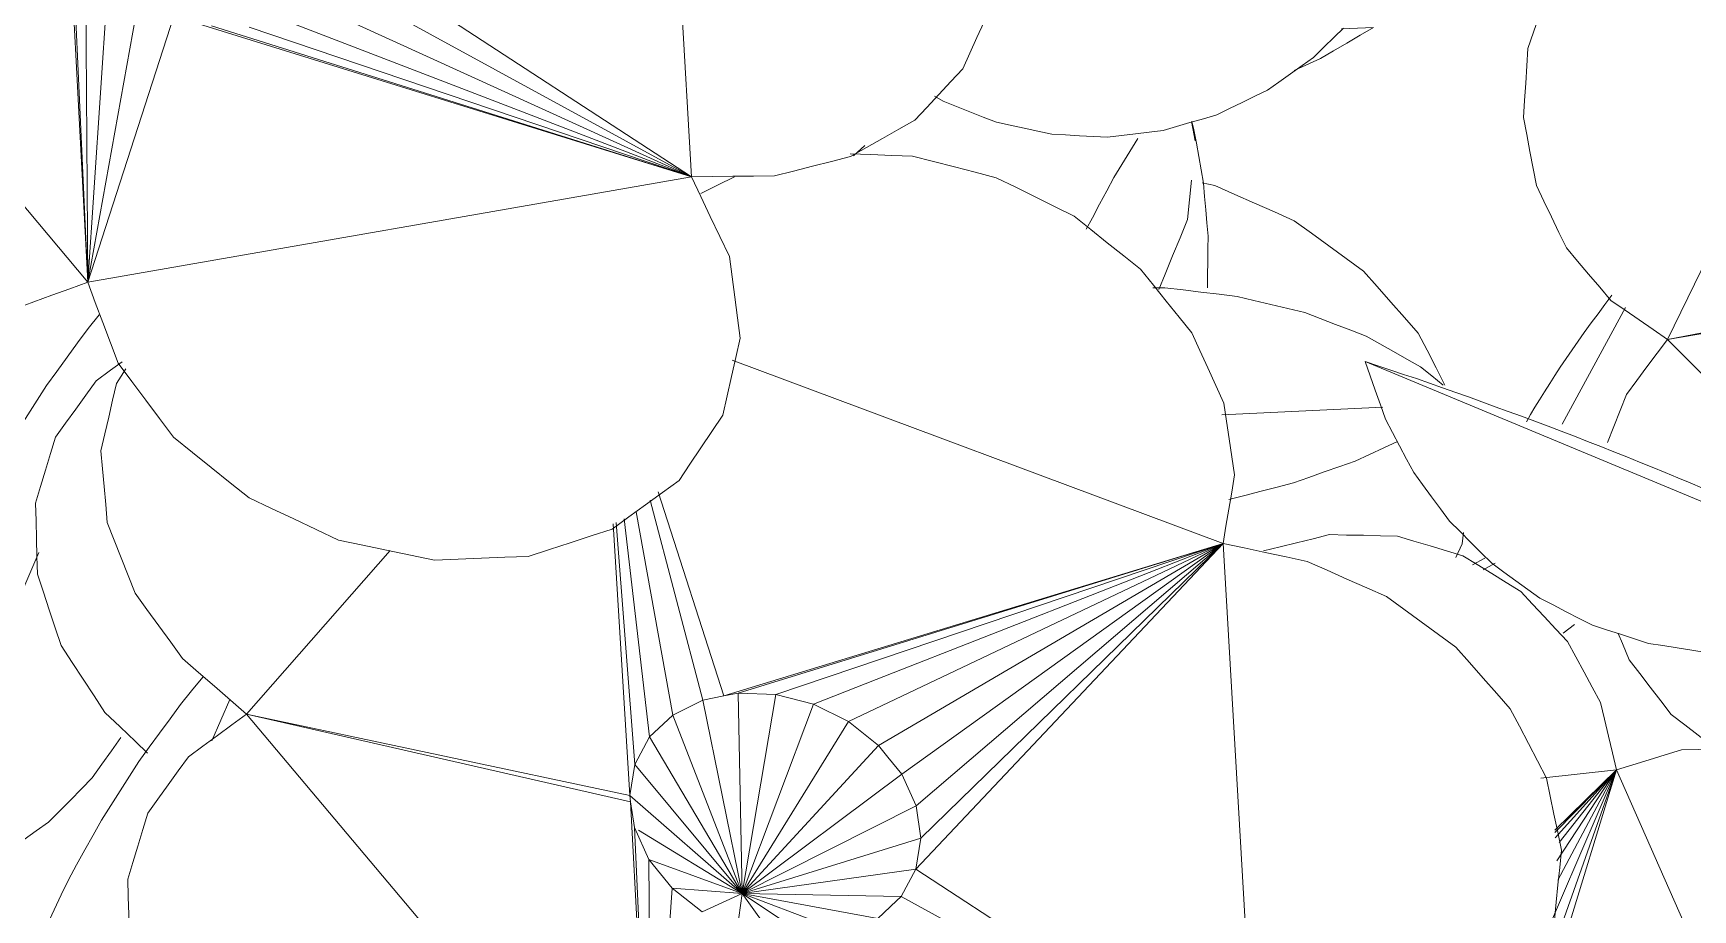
# Model space of a CAD drawing. Header units: metres. Extents: x -18.34 to -13.25, y -25.49 to -16.26.
# Drawn here: x -17.4809 to -17.3642, y -17.318 to -17.2564 of the extents above; entities that cross this region are included whole.
import ezdxf

# ---------------------------------------------------------------- set-up
doc = ezdxf.new("R2010")
doc.units = ezdxf.units.M
doc.layers.add('Importações nas famílias', color=7, linetype='Continuous', lineweight=5)
doc.layers.add('Vegetação', color=7, linetype='Continuous', lineweight=5)

# ---------------------------------------------------------------- blocks, each defined once
blk = doc.blocks.new('Planta_pergolado_12200 - plantas pergolado_skp_Component_12-V1072-Pavimento 02 - Executivo')
at = {"layer": 'Importações nas famílias', "color": 9}
blk.add_line((0.11258, -0.3861), (0.15227, -0.40262), dxfattribs=at)
at = {"layer": 'Importações nas famílias', "color": 9, "flags": 128}
for points in [[(0.114, -0.39014), (0.11365, -0.38913), (0.11329, -0.38812), (0.11294, -0.38711), (0.11258, -0.3861)], [(0.11258, -0.3861), (0.11348, -0.3864), (0.11438, -0.3867), (0.11528, -0.387), (0.11618, -0.3873)], [(0.11618, -0.3873), (0.1171, -0.38763), (0.11802, -0.38795), (0.11894, -0.38827), (0.11985, -0.38859)], [(0.11985, -0.38859), (0.12078, -0.38893), (0.12171, -0.38927), (0.12264, -0.38961), (0.12357, -0.38994)], [(0.11599, -0.3939), (0.11549, -0.39296), (0.11499, -0.39202), (0.1145, -0.39108), (0.114, -0.39014)], [(0.12357, -0.38994), (0.1245, -0.3903), (0.12543, -0.39065), (0.12636, -0.391), (0.12729, -0.39135)], [(0.12729, -0.39135), (0.12821, -0.39171), (0.12913, -0.39208), (0.13005, -0.39244), (0.13097, -0.3928)], [(0.13097, -0.3928), (0.13186, -0.39317), (0.13276, -0.39353), (0.13366, -0.3939), (0.13456, -0.39427)], [(0.1185, -0.39731), (0.11787, -0.39646), (0.11725, -0.3956), (0.11662, -0.39475), (0.11599, -0.3939)], [(0.13456, -0.39427), (0.13543, -0.39463), (0.13629, -0.395), (0.13716, -0.39537), (0.13803, -0.39574)], [(0.13803, -0.39574), (0.13886, -0.3961), (0.13969, -0.39647), (0.14051, -0.39684), (0.14134, -0.3972)], [(0.12148, -0.40027), (0.12074, -0.39953), (0.11999, -0.39879), (0.11925, -0.39805), (0.1185, -0.39731)], [(0.14134, -0.3972), (0.14212, -0.39756), (0.1429, -0.39792), (0.14368, -0.39828), (0.14445, -0.39864)], [(0.14445, -0.39864), (0.14517, -0.39899), (0.14589, -0.39933), (0.14661, -0.39968), (0.14733, -0.40003)], [(0.14733, -0.40003), (0.14799, -0.40036), (0.14864, -0.4007), (0.1493, -0.40103), (0.14995, -0.40136)], [(0.12486, -0.40273), (0.12402, -0.40212), (0.12317, -0.4015), (0.12233, -0.40089), (0.12148, -0.40027)], [(0.14995, -0.40136), (0.15053, -0.40168), (0.15111, -0.40199), (0.15169, -0.40231), (0.15227, -0.40262)], [(0.12855, -0.40462), (0.12763, -0.40415), (0.12671, -0.40368), (0.12578, -0.4032), (0.12486, -0.40273)], [(0.15227, -0.40262), (0.15136, -0.4031), (0.15044, -0.40358), (0.14953, -0.40406), (0.14861, -0.40454)], [(0.13248, -0.4059), (0.1315, -0.40558), (0.13052, -0.40526), (0.12953, -0.40494), (0.12855, -0.40462)], [(0.14861, -0.40454), (0.14763, -0.40487), (0.14666, -0.4052), (0.14568, -0.40553), (0.1447, -0.40586)], [(0.1447, -0.40586), (0.14369, -0.40602), (0.14268, -0.40619), (0.14166, -0.40636), (0.14065, -0.40653)], [(0.13654, -0.40654), (0.13553, -0.40638), (0.13451, -0.40622), (0.13349, -0.40606), (0.13248, -0.4059)], [(0.14065, -0.40653), (0.13962, -0.40653), (0.1386, -0.40654), (0.13757, -0.40654), (0.13654, -0.40654)]]:
    blk.add_lwpolyline(points, dxfattribs=at)
blk = doc.blocks.new('Planta_pergolado_12200 - plantas pergolado_skp_Component_16-V1078-Pavimento 02 - Executivo')
blk.add_blockref('Planta_pergolado_12200 - plantas pergolado_skp_Component_12-V1072-Pavimento 02 - Executivo', (0, 0))
blk = doc.blocks.new('Planta_pergolado_12200 - plantas pergolado_skp_Component_17-V1087-Pavimento 02 - Executivo')
at = {"layer": 'Importações nas famílias', "color": 9}
for p, q in [((0.08982, -0.35945), (0.09323, -0.3563)), ((0.09248, -0.35606), (0.09323, -0.3563)), ((0.0925, -0.35614), (0.09323, -0.3563)), ((0.09323, -0.3563), (0.09251, -0.35634)), ((0.09252, -0.35633), (0.09323, -0.3563)), ((0.09323, -0.3563), (0.09253, -0.35621)), ((0.09254, -0.35631), (0.09323, -0.3563)), ((0.09323, -0.3563), (0.09258, -0.35627)), ((0.10064, -0.3706), (0.10038, -0.36924)), ((0.07663, -0.37165), (0.07742, -0.37092))]:
    blk.add_line(p, q, dxfattribs=at)
at = {"layer": 'Importações nas famílias', "color": 9, "flags": 128}
for points in [[(0.09323, -0.3563), (0.09424, -0.35566), (0.09526, -0.35502)], [(0.09607, -0.35923), (0.09514, -0.35827), (0.09418, -0.35729), (0.09323, -0.3563)], [(0.1001, -0.37612), (0.10023, -0.37474), (0.10037, -0.37336)], [(0.09809, -0.38104), (0.09853, -0.37996), (0.09905, -0.37868), (0.09957, -0.3774), (0.1001, -0.37612)]]:
    blk.add_lwpolyline(points, dxfattribs=at)
blk = doc.blocks.new('Planta_pergolado_12200 - plantas pergolado_skp_Component_16-V1088-Pavimento 02 - Executivo')
blk.add_blockref('Planta_pergolado_12200 - plantas pergolado_skp_Component_17-V1087-Pavimento 02 - Executivo', (0, 0))
blk = doc.blocks.new('Planta_pergolado_12200 - plantas pergolado_skp_Component_12-V1090-Pavimento 02 - Executivo')
at = {"layer": 'Importações nas famílias', "color": 9}
blk.add_line((0.10039, -0.36923), (0.10055, -0.36982), dxfattribs=at)
at = {"layer": 'Importações nas famílias', "color": 9, "flags": 128}
for points in [[(0.09492, -0.37316), (0.09548, -0.37225), (0.09604, -0.37133), (0.0966, -0.37042)], [(0.10055, -0.36982), (0.10072, -0.37076), (0.10088, -0.37169), (0.10105, -0.37263), (0.10122, -0.37357)], [(0.09297, -0.3768), (0.09341, -0.37599), (0.09391, -0.37505), (0.09442, -0.3741), (0.09492, -0.37316)], [(0.10122, -0.37357), (0.1013, -0.3745), (0.10138, -0.37543), (0.10146, -0.37635), (0.10154, -0.37728)], [(0.10154, -0.37728), (0.10153, -0.37819), (0.10152, -0.3791), (0.10151, -0.38001), (0.10151, -0.38093)]]:
    blk.add_lwpolyline(points, dxfattribs=at)
blk = doc.blocks.new('Planta_pergolado_12200 - plantas pergolado_skp_Component_12-V1091-Pavimento 02 - Executivo')
at = {"layer": 'Importações nas famílias', "color": 9}
for p, q in [((0.12012, -0.40039), (0.121, -0.39991)), ((0.12172, -0.40027), (0.12087, -0.40073)), ((0.12728, -0.40458), (0.12649, -0.40519))]:
    blk.add_line(p, q, dxfattribs=at)
blk = doc.blocks.new('Planta_pergolado_12200 - plantas pergolado_skp_Component_17-V1093-Pavimento 02 - Executivo')
at = {"layer": 'Importações nas famílias', "color": 9}
for p, q in [((0.13024, -0.41478), (0.12348, -0.43392)), ((0.12446, -0.43367), (0.13024, -0.41478)), ((0.13024, -0.41478), (0.12493, -0.41537)), ((0.13024, -0.41478), (0.12509, -0.42678)), ((0.13024, -0.41478), (0.12591, -0.41902)), ((0.13024, -0.41478), (0.12591, -0.41902)), ((0.13024, -0.41478), (0.12592, -0.41918)), ((0.13024, -0.41478), (0.12594, -0.41956)), ((0.13024, -0.41478), (0.12604, -0.42119)), ((0.13024, -0.41478), (0.12611, -0.42253)), ((0.13024, -0.41478), (0.12622, -0.4199)), ((0.13024, -0.41478), (0.13714, -0.43042))]:
    blk.add_line(p, q, dxfattribs=at)
at = {"layer": 'Importações nas famílias', "color": 9, "flags": 128}
for points in [[(0.11008, -0.39826), (0.10892, -0.39855), (0.10776, -0.39884), (0.1066, -0.39912), (0.10544, -0.39941)], [(0.11485, -0.39837), (0.11366, -0.39834), (0.11247, -0.39831), (0.11127, -0.39829), (0.11008, -0.39826)], [(0.11944, -0.39974), (0.11829, -0.39939), (0.11714, -0.39905), (0.116, -0.39871), (0.11485, -0.39837)], [(0.12352, -0.40226), (0.1225, -0.40163), (0.12148, -0.401), (0.12046, -0.40037), (0.11944, -0.39974)], [(0.12681, -0.40578), (0.12599, -0.4049), (0.12516, -0.40402), (0.12434, -0.40314), (0.12352, -0.40226)], [(0.12911, -0.41005), (0.12854, -0.40898), (0.12796, -0.40792), (0.12739, -0.40685), (0.12681, -0.40578)], [(0.13024, -0.41478), (0.12996, -0.4136), (0.12968, -0.41242), (0.12939, -0.41123), (0.12911, -0.41005)], [(0.13481, -0.41338), (0.13367, -0.41373), (0.13253, -0.41408), (0.13138, -0.41443), (0.13024, -0.41478)], [(0.1372, -0.41331), (0.13601, -0.41335), (0.13481, -0.41338)]]:
    blk.add_lwpolyline(points, dxfattribs=at)
blk = doc.blocks.new('Planta_pergolado_12200 - plantas pergolado_skp_Component_16-V1094-Pavimento 02 - Executivo')
for name in ['Planta_pergolado_12200 - plantas pergolado_skp_Component_12-V1090-Pavimento 02 - Executivo', 'Planta_pergolado_12200 - plantas pergolado_skp_Component_17-V1093-Pavimento 02 - Executivo', 'Planta_pergolado_12200 - plantas pergolado_skp_Component_12-V1091-Pavimento 02 - Executivo']:
    blk.add_blockref(name, (0, 0))
blk = doc.blocks.new('Planta_pergolado_12200 - plantas pergolado_skp_Component_12-V1122-Pavimento 02 - Executivo')
at = {"layer": 'Importações nas famílias', "color": 9}
for p, q in [((0.08936, -0.35946), (0.09948, -0.35912)), ((0.09851, -0.3595), (0.09949, -0.35945)), ((0.08293, -0.36781), (0.08232, -0.36745))]:
    blk.add_line(p, q, dxfattribs=at)
at = {"layer": 'Importações nas famílias', "color": 9, "flags": 128}
for points in [[(0.08918, -0.35986), (0.09006, -0.35983), (0.09095, -0.3598)], [(0.09095, -0.3598), (0.09188, -0.35977), (0.09281, -0.35973), (0.09374, -0.3597), (0.09467, -0.35967)], [(0.09467, -0.35967), (0.09563, -0.35962), (0.09659, -0.35958), (0.09755, -0.35954), (0.09851, -0.3595)], [(0.11105, -0.36267), (0.1104, -0.36331), (0.10968, -0.36402), (0.10896, -0.36473)], [(0.10896, -0.36473), (0.10815, -0.3653), (0.10734, -0.36588), (0.10652, -0.36646), (0.10571, -0.36703)], [(0.10571, -0.36703), (0.10482, -0.36746), (0.10393, -0.3679), (0.10304, -0.36833), (0.10215, -0.36876)], [(0.08667, -0.36929), (0.08573, -0.36892), (0.0848, -0.36855), (0.08387, -0.36818), (0.08293, -0.36781)], [(0.09055, -0.37013), (0.08958, -0.36992), (0.08861, -0.36971), (0.08764, -0.3695), (0.08667, -0.36929)], [(0.10215, -0.36876), (0.10121, -0.36904), (0.10027, -0.36931), (0.09933, -0.36959), (0.09838, -0.36987)], [(0.09448, -0.37033), (0.0935, -0.37028), (0.09251, -0.37023), (0.09153, -0.37018), (0.09055, -0.37013)], [(0.09838, -0.36987), (0.09741, -0.36998), (0.09643, -0.3701), (0.09546, -0.37021), (0.09448, -0.37033)]]:
    blk.add_lwpolyline(points, dxfattribs=at)
blk = doc.blocks.new('Planta_pergolado_12200 - plantas pergolado_skp_Component_12-V1123-Pavimento 02 - Executivo')
at = {"layer": 'Importações nas famílias', "color": 9}
blk.add_line((0.12642, -0.39051), (0.13088, -0.3823), dxfattribs=at)
at = {"layer": 'Importações nas famílias', "color": 9, "flags": 128}
for points in [[(0.12798, -0.38405), (0.12847, -0.38339), (0.12895, -0.38274), (0.12943, -0.38209), (0.12991, -0.38144)], [(0.12628, -0.3865), (0.1267, -0.38589), (0.12713, -0.38527), (0.12756, -0.38466), (0.12798, -0.38405)], [(0.12482, -0.38879), (0.12518, -0.38822), (0.12555, -0.38764), (0.12591, -0.38707), (0.12628, -0.3865)], [(0.12391, -0.39034), (0.12421, -0.38983), (0.12451, -0.38931), (0.12482, -0.38879)]]:
    blk.add_lwpolyline(points, dxfattribs=at)
blk = doc.blocks.new('Planta_pergolado_12200 - plantas pergolado_skp_Component_17-V1124-Pavimento 02 - Executivo')
at = {"layer": 'Importações nas famílias', "color": 9}
for p, q in [((0.13382, -0.38454), (0.15007, -0.35125)), ((0.14918, -0.38165), (0.13382, -0.38454)), ((0.13382, -0.38454), (0.14928, -0.38195)), ((0.15139, -0.40218), (0.13382, -0.38454))]:
    blk.add_line(p, q, dxfattribs=at)
at = {"layer": 'Importações nas famílias', "color": 9, "flags": 128}
for points in [[(0.12557, -0.35951), (0.12518, -0.36066), (0.1248, -0.36181), (0.12441, -0.36296), (0.12402, -0.36411)], [(0.12402, -0.36411), (0.12394, -0.36532), (0.12386, -0.36653), (0.12378, -0.36775), (0.1237, -0.36896)], [(0.1237, -0.36896), (0.12393, -0.37015), (0.12416, -0.37135), (0.12439, -0.37254), (0.12462, -0.37374)], [(0.12462, -0.37374), (0.12514, -0.37483), (0.12567, -0.37593), (0.12619, -0.37702), (0.12672, -0.37812)], [(0.12672, -0.37812), (0.1275, -0.37904), (0.12828, -0.37996), (0.12907, -0.38088), (0.12985, -0.3818)], [(0.12985, -0.3818), (0.13084, -0.38249), (0.13183, -0.38317), (0.13282, -0.38385), (0.13382, -0.38454)], [(0.13382, -0.38454), (0.1331, -0.38551), (0.13238, -0.38647), (0.13167, -0.38744), (0.13095, -0.38841)], [(0.13095, -0.38841), (0.1305, -0.38954), (0.13006, -0.39066), (0.12961, -0.39179)], [(0.13037, -0.4052), (0.13067, -0.40592), (0.13114, -0.40705)], [(0.13114, -0.40705), (0.13188, -0.40801), (0.13261, -0.40897), (0.13335, -0.40993), (0.13409, -0.41089)], [(0.13409, -0.41089), (0.13504, -0.41163), (0.13599, -0.41236), (0.13695, -0.4131), (0.1379, -0.41383)]]:
    blk.add_lwpolyline(points, dxfattribs=at)
blk = doc.blocks.new('Planta_pergolado_12200 - plantas pergolado_skp_Component_16-V1125-Pavimento 02 - Executivo')
for name in ['Planta_pergolado_12200 - plantas pergolado_skp_Component_17-V1124-Pavimento 02 - Executivo', 'Planta_pergolado_12200 - plantas pergolado_skp_Component_12-V1122-Pavimento 02 - Executivo', 'Planta_pergolado_12200 - plantas pergolado_skp_Component_12-V1123-Pavimento 02 - Executivo']:
    blk.add_blockref(name, (0, 0))
blk = doc.blocks.new('Planta_pergolado_12200 - plantas pergolado_skp_Component_12-V1151-Pavimento 02 - Executivo')
at = {"layer": 'Importações nas famílias', "color": 9}
for p, q in [((0.09766, -0.38092), (0.09851, -0.38092)), ((0.11381, -0.38931), (0.10251, -0.38984))]:
    blk.add_line(p, q, dxfattribs=at)
at = {"layer": 'Importações nas famílias', "color": 9, "flags": 128}
for points in [[(0.09851, -0.38092), (0.09978, -0.38107), (0.10104, -0.38122), (0.10231, -0.38137), (0.10358, -0.38152)], [(0.10358, -0.38152), (0.10476, -0.3818), (0.10595, -0.38209), (0.10714, -0.38237), (0.10833, -0.38266)], [(0.10833, -0.38266), (0.10941, -0.38307), (0.11049, -0.38349), (0.11158, -0.3839), (0.11266, -0.38432)], [(0.11266, -0.38432), (0.11361, -0.38485), (0.11456, -0.38539), (0.11551, -0.38593), (0.11646, -0.38646)], [(0.11646, -0.38646), (0.11726, -0.38711), (0.11805, -0.38775)], [(0.11486, -0.39171), (0.1139, -0.39216), (0.11288, -0.39263), (0.11187, -0.3931)], [(0.11187, -0.3931), (0.11079, -0.39348), (0.10971, -0.39386), (0.10862, -0.39424), (0.10754, -0.39463)], [(0.10754, -0.39463), (0.1064, -0.39492), (0.10526, -0.39521), (0.10412, -0.3955), (0.103, -0.39579)]]:
    blk.add_lwpolyline(points, dxfattribs=at)
blk = doc.blocks.new('Planta_pergolado_12200 - plantas pergolado_skp_Component_12-V1152-Pavimento 02 - Executivo')
at = {"layer": 'Importações nas famílias', "color": 9}
for p, q in [((0.03153, -0.41276), (0.03279, -0.40984)), ((0.01559, -0.44983), (0.02587, -0.42593))]:
    blk.add_line(p, q, dxfattribs=at)
at = {"layer": 'Importações nas famílias', "color": 9, "flags": 128}
for points in [[(0.02932, -0.41019), (0.03011, -0.40923), (0.0309, -0.40827)], [(0.0264, -0.4142), (0.02713, -0.4132), (0.02786, -0.4122), (0.02859, -0.4112), (0.02932, -0.41019)], [(0.02377, -0.41833), (0.02443, -0.41729), (0.02509, -0.41626), (0.02574, -0.41523), (0.0264, -0.4142)], [(0.02145, -0.42251), (0.02203, -0.42147), (0.02261, -0.42042), (0.02319, -0.41937), (0.02377, -0.41833)], [(0.01946, -0.42672), (0.01996, -0.42567), (0.02046, -0.42462), (0.02095, -0.42357), (0.02145, -0.42251)], [(0.01784, -0.4309), (0.01825, -0.42986), (0.01865, -0.42881), (0.01906, -0.42777), (0.01946, -0.42672)], [(0.01659, -0.43501), (0.0169, -0.43399), (0.01722, -0.43296), (0.01753, -0.43193), (0.01784, -0.4309)], [(0.01574, -0.439), (0.01595, -0.43801), (0.01616, -0.43701), (0.01638, -0.43601), (0.01659, -0.43501)], [(0.01528, -0.44283), (0.0154, -0.44188), (0.01551, -0.44092), (0.01562, -0.43996), (0.01574, -0.439)], [(0.03163, -0.43894), (0.03096, -0.43988), (0.03029, -0.44082), (0.02962, -0.44176)], [(0.02962, -0.44176), (0.02885, -0.44254), (0.02808, -0.44332), (0.0273, -0.4441), (0.02653, -0.44489)], [(0.01523, -0.44645), (0.01524, -0.44555), (0.01526, -0.44464), (0.01527, -0.44374), (0.01528, -0.44283)], [(0.02653, -0.44489), (0.02568, -0.44549), (0.02482, -0.4461), (0.02397, -0.4467), (0.02311, -0.44731)], [(0.01559, -0.44983), (0.0155, -0.44899), (0.01541, -0.44814), (0.01532, -0.4473), (0.01523, -0.44645)], [(0.02311, -0.44731), (0.02219, -0.44772), (0.02127, -0.44814), (0.02035, -0.44856), (0.01944, -0.44897)], [(0.01944, -0.44897), (0.01847, -0.44919), (0.01751, -0.4494), (0.01655, -0.44962), (0.01559, -0.44983)]]:
    blk.add_lwpolyline(points, dxfattribs=at)
blk = doc.blocks.new('Planta_pergolado_12200 - plantas pergolado_skp_Component_17-V1153-Pavimento 02 - Executivo')
at = {"layer": 'Importações nas famílias', "color": 9}
for p, q in [((0.1026, -0.39888), (0.0681, -0.38601)), ((0.02548, -0.38661), (0.02483, -0.38764)), ((0.06752, -0.4096), (0.0629, -0.39525)), ((0.06604, -0.40989), (0.06233, -0.39584)), ((0.05973, -0.39751), (0.0609, -0.41658)), ((0.05995, -0.39741), (0.06125, -0.41441)), ((0.06228, -0.41248), (0.06051, -0.39716)), ((0.06392, -0.41094), (0.06135, -0.39665)), ((0.03397, -0.41087), (0.04406, -0.39937)), ((0.1026, -0.39888), (0.06752, -0.4096)), ((0.1026, -0.39888), (0.06851, -0.4094)), ((0.1026, -0.39888), (0.07116, -0.4095)), ((0.1026, -0.39888), (0.07627, -0.4114)), ((0.1026, -0.39888), (0.07822, -0.40845)), ((0.1026, -0.39888), (0.07839, -0.41308)), ((0.1026, -0.39888), (0.08001, -0.4151)), ((0.081, -0.42177), (0.1026, -0.39888)), ((0.1026, -0.39888), (0.08102, -0.41732)), ((0.1026, -0.39888), (0.08136, -0.4196)), ((0.1026, -0.39888), (0.10482, -0.43729)), ((0.07821, -0.40845), (0.07381, -0.41018)), ((0.06604, -0.40989), (0.06392, -0.41094)), ((0.06752, -0.4096), (0.06604, -0.40989)), ((0.0688, -0.42347), (0.06604, -0.40989)), ((0.06851, -0.4094), (0.06752, -0.4096)), ((0.07116, -0.4095), (0.06851, -0.4094)), ((0.06851, -0.4094), (0.0688, -0.42347)), ((0.0688, -0.42347), (0.07116, -0.4095)), ((0.07381, -0.41018), (0.0688, -0.42347)), ((0.07381, -0.41018), (0.07116, -0.4095)), ((0.07627, -0.4114), (0.07381, -0.41018)), ((0.0609, -0.41658), (0.03397, -0.41087)), ((0.03397, -0.41087), (0.06096, -0.41704)), ((0.06241, -0.4447), (0.03397, -0.41087)), ((0.06392, -0.41094), (0.06228, -0.41248)), ((0.0688, -0.42347), (0.06392, -0.41094)), ((0.07627, -0.4114), (0.0688, -0.42347)), ((0.07839, -0.41308), (0.07627, -0.4114)), ((0.06228, -0.41248), (0.06125, -0.41441)), ((0.0688, -0.42347), (0.06228, -0.41248)), ((0.0688, -0.42347), (0.07839, -0.41308)), ((0.07904, -0.41389), (0.07839, -0.41308)), ((0.08001, -0.4151), (0.07904, -0.41389)), ((0.06125, -0.41441), (0.0609, -0.41658)), ((0.0688, -0.42347), (0.06125, -0.41441)), ((0.08001, -0.4151), (0.0688, -0.42347)), ((0.08102, -0.41732), (0.08001, -0.4151)), ((0.0688, -0.42347), (0.0609, -0.41658)), ((0.0609, -0.41658), (0.06096, -0.41704)), ((0.06096, -0.41704), (0.06124, -0.41885)), ((0.06096, -0.41704), (0.06241, -0.4447)), ((0.0688, -0.42347), (0.08102, -0.41732)), ((0.08136, -0.4196), (0.08102, -0.41732)), ((0.06124, -0.41885), (0.06225, -0.42108)), ((0.06124, -0.41885), (0.06241, -0.4447)), ((0.0688, -0.42347), (0.06151, -0.41902)), ((0.0688, -0.42347), (0.08136, -0.4196)), ((0.081, -0.42177), (0.08136, -0.4196)), ((0.0688, -0.42347), (0.06225, -0.42108)), ((0.06225, -0.42108), (0.06387, -0.4231)), ((0.06225, -0.42108), (0.06241, -0.4447)), ((0.0688, -0.42347), (0.081, -0.42177)), ((0.07997, -0.42369), (0.081, -0.42177)), ((0.081, -0.42177), (0.10482, -0.43729)), ((0.06387, -0.4231), (0.06241, -0.4447)), ((0.0688, -0.42347), (0.06387, -0.4231)), ((0.06387, -0.4231), (0.06598, -0.42477)), ((0.0688, -0.42347), (0.06598, -0.42477)), ((0.0688, -0.42347), (0.06845, -0.426)), ((0.07997, -0.42369), (0.0688, -0.42347)), ((0.0688, -0.42347), (0.07834, -0.42523)), ((0.0688, -0.42347), (0.07621, -0.42628)), ((0.0688, -0.42347), (0.07374, -0.42678)), ((0.0688, -0.42347), (0.07109, -0.42668)), ((0.07964, -0.424), (0.07834, -0.42523)), ((0.07964, -0.424), (0.07997, -0.42369)), ((0.07997, -0.42369), (0.10482, -0.43729))]:
    blk.add_line(p, q, dxfattribs=at)
at = {"layer": 'Importações nas famílias', "color": 9, "flags": 128}
for points in [[(0.08078, -0.37166), (0.07931, -0.37161), (0.07784, -0.37155), (0.07638, -0.3715)], [(0.08665, -0.37318), (0.08518, -0.3728), (0.08372, -0.37242), (0.08225, -0.37204), (0.08078, -0.37166)], [(0.06825, -0.37312), (0.06707, -0.37371), (0.06589, -0.37429)], [(0.09212, -0.37589), (0.09075, -0.37521), (0.08938, -0.37453), (0.08802, -0.37385), (0.08665, -0.37318)], [(0.0968, -0.37961), (0.09563, -0.37868), (0.09446, -0.37775), (0.09329, -0.37682), (0.09212, -0.37589)], [(0.10039, -0.38409), (0.0995, -0.38297), (0.0986, -0.38185), (0.0977, -0.38073), (0.0968, -0.37961)], [(0.10264, -0.38902), (0.10208, -0.38778), (0.10152, -0.38655), (0.10096, -0.38532), (0.10039, -0.38409)], [(0.02483, -0.38764), (0.02456, -0.38882), (0.02428, -0.39), (0.02401, -0.39119), (0.02373, -0.39237)], [(0.1034, -0.39406), (0.10321, -0.3928), (0.10302, -0.39154), (0.10283, -0.39028), (0.10264, -0.38902)], [(0.02373, -0.39237), (0.02385, -0.39363), (0.02396, -0.39488), (0.02407, -0.39614), (0.02418, -0.3974)], [(0.1026, -0.39888), (0.1028, -0.39767), (0.103, -0.39647), (0.1032, -0.39527), (0.1034, -0.39406)], [(0.02418, -0.3974), (0.02467, -0.39864), (0.02516, -0.39989), (0.02565, -0.40113), (0.02614, -0.40238)], [(0.10851, -0.40014), (0.10703, -0.39982), (0.10555, -0.39951), (0.10408, -0.39919), (0.1026, -0.39888)], [(0.11408, -0.40262), (0.11269, -0.402), (0.11129, -0.40138), (0.1099, -0.40076), (0.10851, -0.40014)], [(0.02614, -0.40238), (0.02697, -0.40353), (0.02781, -0.40468), (0.02864, -0.40582), (0.02948, -0.40697)], [(0.11895, -0.40616), (0.11773, -0.40528), (0.11652, -0.40439), (0.1153, -0.40351), (0.11408, -0.40262)], [(0.02948, -0.40697), (0.0306, -0.40795), (0.03172, -0.40892), (0.03284, -0.40989), (0.03397, -0.41087)], [(0.12278, -0.41051), (0.12183, -0.40942), (0.12087, -0.40834), (0.11991, -0.40725), (0.11895, -0.40616)], [(0.12532, -0.41538), (0.12468, -0.41416), (0.12405, -0.41294), (0.12342, -0.41173), (0.12278, -0.41051)], [(0.03397, -0.41087), (0.03294, -0.41162), (0.03192, -0.41237), (0.0309, -0.41312), (0.02988, -0.41387)], [(0.02988, -0.41387), (0.02916, -0.41486), (0.02845, -0.41585), (0.02774, -0.41684), (0.02703, -0.41783)], [(0.12638, -0.42043), (0.12611, -0.41916), (0.12585, -0.4179), (0.12558, -0.41664), (0.12532, -0.41538)], [(0.02703, -0.41783), (0.02668, -0.41899), (0.02633, -0.42015), (0.02598, -0.4213), (0.02563, -0.42246)], [(0.12589, -0.42532), (0.12601, -0.42409), (0.12613, -0.42287), (0.12625, -0.42165), (0.12638, -0.42043)], [(0.02563, -0.42246), (0.02566, -0.42371), (0.0257, -0.42496), (0.02573, -0.42621), (0.02576, -0.42746)]]:
    blk.add_lwpolyline(points, dxfattribs=at)
blk = doc.blocks.new('Planta_pergolado_12200 - plantas pergolado_skp_Component_16-V1154-Pavimento 02 - Executivo')
for name in ['Planta_pergolado_12200 - plantas pergolado_skp_Component_17-V1153-Pavimento 02 - Executivo', 'Planta_pergolado_12200 - plantas pergolado_skp_Component_12-V1151-Pavimento 02 - Executivo', 'Planta_pergolado_12200 - plantas pergolado_skp_Component_12-V1152-Pavimento 02 - Executivo']:
    blk.add_blockref(name, (0, 0))
blk = doc.blocks.new('Planta_pergolado_12200 - plantas pergolado_skp_Component_12-V1157-Pavimento 02 - Executivo')
at = {"layer": 'Importações nas famílias', "color": 9}
blk.add_line((0.11316, -0.36262), (0.11091, -0.36273), dxfattribs=at)
at = {"layer": 'Importações nas famílias', "color": 9, "flags": 128}
for points in [[(0.11316, -0.36262), (0.11223, -0.36317), (0.1113, -0.36372), (0.11036, -0.36426), (0.10943, -0.36481)], [(0.10943, -0.36481), (0.10842, -0.36528), (0.1076, -0.36566)]]:
    blk.add_lwpolyline(points, dxfattribs=at)
blk = doc.blocks.new('Planta_pergolado_12200 - plantas pergolado_skp_Component_12-V1158-Pavimento 02 - Executivo')
at = {"layer": 'Importações nas famílias', "color": 9}
for p, q in [((0.02283, -0.38378), (0.02362, -0.38282)), ((0.0091, -0.42342), (0.01938, -0.39951))]:
    blk.add_line(p, q, dxfattribs=at)
at = {"layer": 'Importações nas famílias', "color": 9, "flags": 128}
for points in [[(0.01991, -0.38779), (0.02064, -0.38679), (0.02137, -0.38579), (0.0221, -0.38478), (0.02283, -0.38378)], [(0.01728, -0.39191), (0.01794, -0.39088), (0.0186, -0.38985), (0.01926, -0.38882), (0.01991, -0.38779)], [(0.01496, -0.3961), (0.01554, -0.39505), (0.01612, -0.39401), (0.0167, -0.39296), (0.01728, -0.39191)], [(0.01298, -0.40031), (0.01347, -0.39926), (0.01397, -0.3982), (0.01446, -0.39715), (0.01496, -0.3961)], [(0.01135, -0.40449), (0.01176, -0.40345), (0.01216, -0.4024), (0.01257, -0.40135), (0.01298, -0.40031)], [(0.0101, -0.4086), (0.01042, -0.40757), (0.01073, -0.40655), (0.01104, -0.40552), (0.01135, -0.40449)], [(0.00925, -0.41259), (0.00946, -0.41159), (0.00968, -0.4106), (0.00989, -0.4096), (0.0101, -0.4086)], [(0.00879, -0.41642), (0.00891, -0.41546), (0.00902, -0.4145), (0.00913, -0.41355), (0.00925, -0.41259)], [(0.02514, -0.41252), (0.02447, -0.41346), (0.0238, -0.4144), (0.02313, -0.41534)], [(0.02313, -0.41534), (0.02236, -0.41613), (0.02159, -0.41691), (0.02082, -0.41769), (0.02005, -0.41847)], [(0.00874, -0.42004), (0.00876, -0.41913), (0.00877, -0.41823), (0.00878, -0.41732), (0.00879, -0.41642)], [(0.02005, -0.41847), (0.01919, -0.41908), (0.01833, -0.41968), (0.01748, -0.42029), (0.01662, -0.4209)], [(0.0091, -0.42342), (0.00901, -0.42257), (0.00892, -0.42173), (0.00883, -0.42088), (0.00874, -0.42004)], [(0.01662, -0.4209), (0.0157, -0.42131), (0.01479, -0.42173), (0.01387, -0.42214), (0.01295, -0.42256)], [(0.01295, -0.42256), (0.01199, -0.42277), (0.01102, -0.42299), (0.01006, -0.4232), (0.0091, -0.42342)]]:
    blk.add_lwpolyline(points, dxfattribs=at)
blk = doc.blocks.new('Planta_pergolado_12200 - plantas pergolado_skp_Component_17-V1159-Pavimento 02 - Executivo')
at = {"layer": 'Importações nas famílias', "color": 9}
for p, q in [((0.10202, -0.37373), (0.10113, -0.37354)), ((0.1194, -0.3989), (0.11948, -0.3981)), ((0.11896, -0.39987), (0.1194, -0.3989))]:
    blk.add_line(p, q, dxfattribs=at)
at = {"layer": 'Importações nas famílias', "color": 9, "flags": 128}
for points in [[(0.10759, -0.37621), (0.1062, -0.37559), (0.10481, -0.37497), (0.10341, -0.37435), (0.10202, -0.37373)], [(0.11246, -0.37975), (0.11125, -0.37886), (0.11003, -0.37798), (0.10881, -0.37709), (0.10759, -0.37621)], [(0.1163, -0.3841), (0.11534, -0.38301), (0.11438, -0.38192), (0.11342, -0.38083), (0.11246, -0.37975)], [(0.11819, -0.38775), (0.11756, -0.38653), (0.11693, -0.38531), (0.1163, -0.3841)], [(0.02522, -0.38611), (0.02441, -0.38671), (0.02339, -0.38746)], [(0.02339, -0.38746), (0.02268, -0.38845), (0.02197, -0.38944), (0.02125, -0.39043), (0.02054, -0.39142)], [(0.02054, -0.39142), (0.02019, -0.39257), (0.01984, -0.39373), (0.01949, -0.39489), (0.01914, -0.39605)], [(0.01914, -0.39605), (0.01918, -0.3973), (0.01921, -0.39855), (0.01924, -0.39979), (0.01928, -0.40104)], [(0.01928, -0.40104), (0.01969, -0.4023), (0.02011, -0.40355), (0.02052, -0.40481), (0.02094, -0.40606)], [(0.02094, -0.40606), (0.02171, -0.40724), (0.02248, -0.40841), (0.02325, -0.40958), (0.02402, -0.41076)], [(0.02402, -0.41076), (0.02509, -0.41177), (0.02616, -0.41279), (0.02702, -0.41361)]]:
    blk.add_lwpolyline(points, dxfattribs=at)
blk = doc.blocks.new('Planta_pergolado_12200 - plantas pergolado_skp_Component_16-V1160-Pavimento 02 - Executivo')
for name in ['Planta_pergolado_12200 - plantas pergolado_skp_Component_12-V1157-Pavimento 02 - Executivo', 'Planta_pergolado_12200 - plantas pergolado_skp_Component_17-V1159-Pavimento 02 - Executivo', 'Planta_pergolado_12200 - plantas pergolado_skp_Component_12-V1158-Pavimento 02 - Executivo']:
    blk.add_blockref(name, (0, 0))
blk = doc.blocks.new('Planta_pergolado_12200 - plantas pergolado_skp_Component_17-V1167-Pavimento 02 - Executivo')
at = {"layer": 'Importações nas famílias', "color": 9}
for p, q in [((0.0635, -0.34322), (0.06523, -0.37311)), ((0.02281, -0.38051), (-0.00563, -0.34669)), ((0.02137, -0.35286), (0.02281, -0.38051)), ((0.02164, -0.35467), (0.02281, -0.38051)), ((0.02266, -0.3569), (0.02281, -0.38051)), ((0.04141, -0.35759), (0.06523, -0.37311)), ((0.02427, -0.35892), (0.02281, -0.38051)), ((0.04038, -0.35951), (0.06523, -0.37311)), ((0.02639, -0.36059), (0.02281, -0.38051)), ((0.06523, -0.37311), (0.03874, -0.36105)), ((0.02885, -0.36182), (0.02281, -0.38051)), ((0.06523, -0.37311), (0.02885, -0.36182)), ((0.0315, -0.3625), (0.06523, -0.37311)), ((0.03415, -0.3626), (0.06523, -0.37311)), ((0.06523, -0.37311), (0.03662, -0.3621)), ((0.02281, -0.38051), (0.06523, -0.37311))]:
    blk.add_line(p, q, dxfattribs=at)
at = {"layer": 'Importações nas famílias', "color": 9, "flags": 128}
for points in [[(0.0843, -0.36553), (0.0848, -0.36443), (0.0853, -0.36334), (0.0858, -0.36224), (0.0863, -0.36114)], [(0.08093, -0.36914), (0.08177, -0.36824), (0.08262, -0.36734), (0.08346, -0.36643), (0.0843, -0.36553)], [(0.07641, -0.3717), (0.07754, -0.37106), (0.07867, -0.37042), (0.0798, -0.36978), (0.08093, -0.36914)], [(0.07106, -0.37306), (0.0724, -0.37272), (0.07374, -0.37238), (0.07507, -0.37204), (0.07641, -0.3717)], [(0.06523, -0.37311), (0.06669, -0.37309), (0.06814, -0.37308), (0.0696, -0.37307), (0.07106, -0.37306)], [(0.0679, -0.37871), (0.06723, -0.37731), (0.06656, -0.37591), (0.0659, -0.37451), (0.06523, -0.37311)], [(0.06866, -0.38445), (0.06847, -0.38302), (0.06828, -0.38158), (0.06809, -0.38014), (0.0679, -0.37871)], [(0.01775, -0.38237), (0.01902, -0.38191), (0.02028, -0.38144), (0.02155, -0.38098), (0.02281, -0.38051)], [(0.02281, -0.38051), (0.02334, -0.38194), (0.02388, -0.38336), (0.02441, -0.38479), (0.02494, -0.38621)], [(0.06744, -0.38986), (0.06775, -0.38851), (0.06805, -0.38716), (0.06835, -0.38581), (0.06866, -0.38445)], [(0.02494, -0.38621), (0.02591, -0.38751), (0.02688, -0.38881), (0.02786, -0.39011), (0.02883, -0.39141)], [(0.06436, -0.39446), (0.06513, -0.39331), (0.0659, -0.39216), (0.06667, -0.39101), (0.06744, -0.38986)], [(0.02883, -0.39141), (0.03016, -0.39248), (0.03149, -0.39354), (0.03282, -0.39461), (0.03415, -0.39568)], [(0.05967, -0.39787), (0.06084, -0.39702), (0.06201, -0.39617), (0.06319, -0.39531), (0.06436, -0.39446)], [(0.03415, -0.39568), (0.03572, -0.39642), (0.0373, -0.39716), (0.03887, -0.3979), (0.04044, -0.39864)], [(0.04044, -0.39864), (0.04213, -0.39899), (0.04381, -0.39935), (0.04549, -0.3997), (0.04718, -0.40005)], [(0.05377, -0.39979), (0.05525, -0.39931), (0.05672, -0.39883), (0.05819, -0.39835), (0.05967, -0.39787)], [(0.04718, -0.40005), (0.04883, -0.39998), (0.05048, -0.39992), (0.05212, -0.39985), (0.05377, -0.39979)]]:
    blk.add_lwpolyline(points, dxfattribs=at)
blk = doc.blocks.new('Planta_pergolado_12200 - plantas pergolado_skp_Component_16-V1168-Pavimento 02 - Executivo')
blk.add_blockref('Planta_pergolado_12200 - plantas pergolado_skp_Component_17-V1167-Pavimento 02 - Executivo', (0, 0))
blk = doc.blocks.new('Planta_pergolado_12200 - plantas pergolado_skp_-3067415-Pavimento 02 - Executivo')
for name in ['Planta_pergolado_12200 - plantas pergolado_skp_Component_16-V1168-Pavimento 02 - Executivo', 'Planta_pergolado_12200 - plantas pergolado_skp_Component_16-V1160-Pavimento 02 - Executivo', 'Planta_pergolado_12200 - plantas pergolado_skp_Component_16-V1154-Pavimento 02 - Executivo']:
    blk.add_blockref(name, (0, 0))
blk = doc.blocks.new('Planta_pergolado_12200 - plantas pergolado_skp_-3067416-Pavimento 02 - Executivo')
for name in ['Planta_pergolado_12200 - plantas pergolado_skp_-3067415-Pavimento 02 - Executivo', 'Planta_pergolado_12200 - plantas pergolado_skp_Component_16-V1088-Pavimento 02 - Executivo', 'Planta_pergolado_12200 - plantas pergolado_skp_Component_16-V1125-Pavimento 02 - Executivo', 'Planta_pergolado_12200 - plantas pergolado_skp_Component_16-V1078-Pavimento 02 - Executivo', 'Planta_pergolado_12200 - plantas pergolado_skp_Component_16-V1094-Pavimento 02 - Executivo']:
    blk.add_blockref(name, (0, 0))
blk = doc.blocks.new('Planta_pergolado_12200 - plantas pergolado_skp_-3067421-Pavimento 02 - Executivo')
blk.add_blockref('Planta_pergolado_12200 - plantas pergolado_skp_-3067416-Pavimento 02 - Executivo', (0, 0))
blk = doc.blocks.new('Planta_pergolado_12200 - Planta_pergolado_12200-3067476-Pavimento 02 - Executivo')
blk.add_blockref('Planta_pergolado_12200 - plantas pergolado_skp_-3067421-Pavimento 02 - Executivo', (0, 0))

msp = doc.modelspace()

# ---------------------------------------------------------------- block references
at = {"layer": 'Vegetação', "color": 9}
msp.add_blockref('Planta_pergolado_12200 - Planta_pergolado_12200-3067476-Pavimento 02 - Executivo', (-17.49985, -16.89341), dxfattribs=at)

doc.saveas('drawing.dxf')
